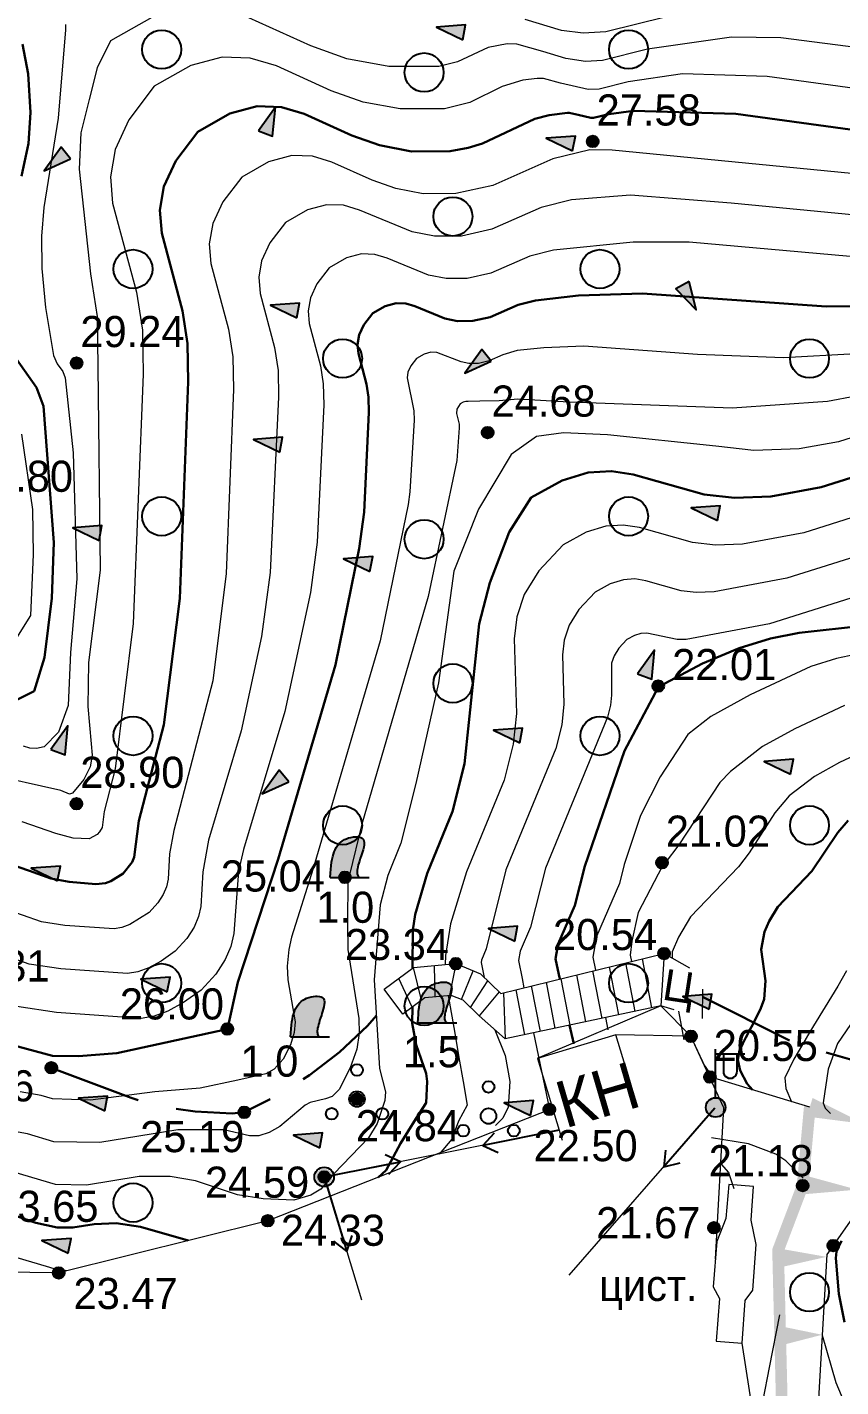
# Model space of a CAD drawing. Header units: feet. Extents: x 4395049 to 4395355, y 4911947 to 4912105.
# Drawn here: x 4395260.54 to 4395281.45, y 4912033.62 to 4912068.57 of the extents above; entities that cross this region are included whole.
import ezdxf
from ezdxf.enums import TextEntityAlignment as Align

# ---------------------------------------------------------------- set-up
doc = ezdxf.new("R2010")
doc.units = ezdxf.units.FT
doc.header["$MEASUREMENT"] = 0
for name, pattern in [('500_280_2_2_1', [1, 1, 0]), ('g5_01_5x1_5', [1.5, 0.75, -0.75]), ('g5_05x2', [3.5, 2.5, -1])]:
    doc.linetypes.add(name, pattern=pattern)
doc.layers.get('0').update_dxf_attribs({"color": 10, "linetype": 'CONTINUOUS', "lineweight": 0})
for name, color, linetype in [('03_Здания и строения', 7, 'CONTINUOUS'), ('06_Инженерно-технические сооружения', 7, 'CONTINUOUS'), ('07_Объекты электропередачи', 7, 'CONTINUOUS'), ('10_Границы покрытий и угодий', 7, 'CONTINUOUS'), ('12_Рельеф', 7, 'CONTINUOUS'), ('13_Растительность', 7, 'CONTINUOUS'), ('14_Ограждения', 7, 'CONTINUOUS'), ('19_Горизонтали', 7, 'CONTINUOUS'), ('61_Отметки высоты поверхности', 7, 'CONTINUOUS')]:
    doc.layers.add(name, color=color, linetype=linetype)
doc.styles.add('LIKE11', font='bm431.shx')
doc.styles.add('LIKE14', font='p131.shx')
doc.styles.add('LIKE17', font='d431.shx')
doc.linetypes.add('g5_280_1', pattern='A,0.001,[21,GUGK_2005.shx,S=1,R=180,X=0,Y=0],2', length=2.001)
doc.linetypes.add('g5_474_1a', pattern='A,1,-0.25,[28,GUGK_2005.shx,S=1,R=0,X=0,Y=0],-0.25,1', length=2.5)

# ---------------------------------------------------------------- blocks, each defined once
blk = doc.blocks.new('g5_346')
blk.add_hatch(color=0).paths.add_polyline_path([(-0.375, 0), (-0.369, 0.104), (-0.361, 0.21), (-0.353, 0.299), (-0.341, 0.389), (-0.328, 0.465), (-0.313, 0.536), (-0.295, 0.599), (-0.276, 0.655), (-0.253, 0.71), (-0.224, 0.764), (-0.188, 0.818), (-0.144, 0.87), (-0.104, 0.907), (-0.06, 0.94), (-0.01, 0.971), (0.039, 0.993), (0.092, 1.013), (0.153, 1.029), (0.218, 1.041), (0.265, 1.046), (0.312, 1.046), (0.366, 1.041), (0.408, 1.029), (0.443, 1.011), (0.469, 0.986), (0.478, 0.971), (0.49, 0.941), (0.495, 0.904), (0.496, 0.872), (0.492, 0.833), (0.482, 0.774), (0.466, 0.712), (0.449, 0.654), (0.432, 0.601), (0.417, 0.553), (0.396, 0.489), (0.372, 0.417), (0.356, 0.362), (0.343, 0.318), (0.331, 0.269), (0.321, 0.221), (0.316, 0.188), (0.313, 0.153), (0.312, 0.121), (0.314, 0.093), (0.32, 0.067), (0.328, 0.047), (0.338, 0.029), (0.352, 0.015), (0.368, 0.004), (0.375, 0)])
at = {"color": 0}
for points in [[(-0.375, 0), (-0.369, 0.104), (-0.361, 0.21), (-0.353, 0.299), (-0.341, 0.389), (-0.328, 0.465), (-0.313, 0.536), (-0.295, 0.599), (-0.276, 0.655), (-0.253, 0.71), (-0.224, 0.764), (-0.188, 0.818), (-0.144, 0.87), (-0.104, 0.907), (-0.06, 0.94), (-0.01, 0.971), (0.039, 0.993), (0.092, 1.013), (0.153, 1.029), (0.218, 1.041), (0.265, 1.046), (0.312, 1.046), (0.366, 1.041), (0.408, 1.029), (0.443, 1.011), (0.469, 0.986), (0.478, 0.971), (0.49, 0.941), (0.495, 0.904), (0.496, 0.872), (0.492, 0.833), (0.482, 0.774), (0.466, 0.712), (0.449, 0.654), (0.432, 0.601), (0.417, 0.553), (0.396, 0.489), (0.372, 0.417), (0.356, 0.362), (0.343, 0.318), (0.331, 0.269), (0.321, 0.221), (0.316, 0.188), (0.313, 0.153), (0.312, 0.121), (0.314, 0.093), (0.32, 0.067), (0.328, 0.047), (0.338, 0.029), (0.352, 0.015), (0.368, 0.004), (0.375, 0)], [(-0.375, 0), (0.375, 0)], [(0.375, 0), (0.625, 0)]]:
    blk.add_lwpolyline(points, dxfattribs=at)
blk = doc.blocks.new('g5_394')
at = {"color": 92}
for centre, radius in [((0, 0.75), 0.15), ((0, 0), 0.2), ((-0.65, -0.375), 0.15), ((0.65, -0.375), 0.15)]:
    blk.add_circle(centre, radius, dxfattribs=at)
blk = doc.blocks.new('g5_110_1b')
h = blk.add_hatch(color=0)
edge = h.paths.add_edge_path()
edge.add_arc((0, 0), 0.25, 0, 360)
at = {"color": 0}
for p, q in [((0, 0.25), (0, 1.5)), ((0, 1.375), (0.75, 1.375))]:
    blk.add_line(p, q, dxfattribs=at)
blk.add_lwpolyline([(0.2, 1.375), (0.2, 0.932, 1.040016), (0.55, 0.932), (0.55, 1.375)], format="xyb", dxfattribs=at)
blk.add_circle((0, 0), 0.25, dxfattribs=at)
blk = doc.blocks.new('g5_115_1')
at = {"color": 0}
for points in [[(0, 0), (2, 0)], [(1.647, -0.252), (2, 0), (1.647, 0.252)]]:
    blk.add_lwpolyline(points, dxfattribs=at)
blk = doc.blocks.new('g5_106_1a')
h = blk.add_hatch(color=255)
edge = h.paths.add_edge_path()
edge.add_arc((0, 0), 0.212, 0, 360)
at = {"color": 0}
blk.add_circle((0, 0), 0.25, dxfattribs=at)
blk = doc.blocks.new('g5_368')
at = {"color": 92}
blk.add_circle((0, 0), 0.5, dxfattribs=at)
blk = doc.blocks.new('g5_348a')
blk.add_hatch(color=0).paths.add_polyline_path([(0.75, 0), (0.649, 0.375), (0, 0)])
at = {"color": 0}
blk.add_lwpolyline([(0.75, 0), (0.649, 0.375), (0, 0)], close=True, dxfattribs=at)
blk = doc.blocks.new('g5_330')
blk.add_hatch(color=0).paths.add_polyline_path([(-0.15, 0, 1), (0.15, 0, 1)])
at = {"color": 0}
blk.add_circle((0, 0), 0.15, dxfattribs=at)

msp = doc.modelspace()

# ---------------------------------------------------------------- linework, layer by layer
at = {"layer": '03_Здания и строения', "color": 7, "linetype": 'Continuous', "lineweight": 20, "elevation": 22.365, "flags": 128}
msp.add_lwpolyline([(4395276.237, 4912040.807), (4395275.675, 4912042.67), (4395273.657, 4912042.061), (4395274.29, 4912039.959)], dxfattribs=at)
at = {"layer": '06_Инженерно-технические сооружения', "color": 7, "linetype": 'Continuous', "lineweight": 20, "flags": 128}
for points in [[(4395272.825, 4912042.565), (4395272.161, 4912043.16), (4395271.748, 4912043.558), (4395271.438, 4912043.685), (4395270.766, 4912043.624), (4395270.195, 4912043.201), (4395269.719, 4912043.844), (4395270.47, 4912044.401), (4395271.56, 4912044.5), (4395272.192, 4912044.24), (4395272.716, 4912043.736), (4395276.912, 4912044.76), (4395276.831, 4912043.415), (4395272.825, 4912042.565)], [(4395270.681, 4912043.561), (4395270.47, 4912044.401)], [(4395271.032, 4912043.648), (4395271.015, 4912044.45)], [(4395271.407, 4912043.682), (4395271.573, 4912044.494)], [(4395270.438, 4912043.381), (4395270.094, 4912044.122)], [(4395271.703, 4912043.576), (4395272.006, 4912044.317)], [(4395271.939, 4912043.374), (4395272.382, 4912044.058)], [(4395272.675, 4912043.776), (4395272.161, 4912043.16)], [(4395272.784, 4912043.753), (4395272.825, 4912042.565)], [(4395282.072, 4912040.378), (4395281.799, 4912038.028), (4395281.093, 4912037.022), (4395280.65, 4912029.3), (4395281.6, 4912025.173)], [(4395278.574, 4912038.824), (4395278.499, 4912037.953), (4395278.272, 4912037.359), (4395278.178, 4912036.188), (4395278.336, 4912035.89), (4395278.248, 4912034.796), (4395278.915, 4912034.747), (4395278.994, 4912035.839), (4395279.195, 4912036.108), (4395279.281, 4912037.28), (4395279.148, 4912037.902), (4395279.207, 4912038.774), (4395278.573, 4912038.819)]]:
    msp.add_lwpolyline(points, dxfattribs=at)
at = {"layer": '06_Инженерно-технические сооружения', "color": 7, "linetype": 'Continuous', "lineweight": 20, "elevation": 22.681, "flags": 128}
for points in [[(4395275.502, 4912044.416), (4395275.739, 4912043.183)], [(4395275.917, 4912044.517), (4395276.157, 4912043.272)], [(4395276.347, 4912044.622), (4395276.589, 4912043.364)], [(4395273.878, 4912044.02), (4395274.106, 4912042.837)], [(4395274.261, 4912044.113), (4395274.491, 4912042.919)], [(4395274.664, 4912044.211), (4395274.897, 4912043.005)], [(4395275.075, 4912044.312), (4395275.31, 4912043.092)], [(4395273.102, 4912043.831), (4395273.325, 4912042.671)], [(4395273.498, 4912043.927), (4395273.724, 4912042.756)]]:
    msp.add_lwpolyline(points, dxfattribs=at)
at = {"layer": '06_Инженерно-технические сооружения', "color": 7, "linetype": 'g5_280_1', "lineweight": 20, "elevation": 21.599, "flags": 128}
msp.add_lwpolyline([(4395280.656, 4912040.808), (4395278.089, 4912041.587), (4395277.603, 4912042.632), (4395276.831, 4912043.415), (4395273.649, 4912042.059)], dxfattribs=at)
at = {"layer": '06_Инженерно-технические сооружения', "color": 7, "linetype": '500_280_2_2_1', "lineweight": 20, "ltscale": 0.5, "flags": 128}
msp.add_lwpolyline([(4395280.656, 4912040.808, 0.5, 0, 0), (4395282.072, 4912040.378, 0, 0, 0), (4395280.656, 4912040.808, 0.3, 0.3, 0), (4395280.476, 4912038.816, 0.5, 0, 0), (4395281.876, 4912038.69, 0, 0, 0), (4395280.476, 4912038.816, 0.3, 0.3, 0), (4395280.474, 4912038.794, 0.3, 0.3, 0), (4395279.842, 4912037.131, 0.3, 0.3, 0), (4395279.847, 4912036.933, 0.5, 0, 0), (4395281.089, 4912036.963, 0, 0, 0), (4395279.847, 4912036.933, 0.3, 0.3, 0), (4395279.896, 4912034.933, 0.5, 0, 0), (4395280.974, 4912034.96, 0, 0, 0), (4395279.896, 4912034.933, 0.3, 0.3, 0), (4395279.945, 4912032.934, 0.5, 0, 0), (4395280.86, 4912032.956, 0, 0, 0), (4395279.945, 4912032.934, 0.3, 0.3, 0), (4395279.995, 4912030.934, 0.5, 0, 0), (4395280.745, 4912030.953, 0, 0, 0), (4395279.995, 4912030.934, 0.3, 0.3, 0), (4395280.044, 4912028.935, 0.5, 0, 0), (4395280.73, 4912028.952, 0, 0, 0), (4395280.044, 4912028.935, 0.3, 0.3, 0), (4395280.045, 4912028.935, 0.3, 0.3, 0), (4395280.441, 4912026.993, 0.5, 0, 0), (4395281.131, 4912027.207, 0, 0, 0), (4395280.441, 4912026.993, 0.3, 0.3, 0), (4395281.035, 4912025.083, 0.5, 0, 0), (4395281.581, 4912025.253, 0, 0, 0), (4395281.035, 4912025.083, 0.3, 0.3, 0), (4395281.069, 4912024.973, 0.3, 0.3, 0)], format="xyseb", dxfattribs=at)
at = {"layer": '07_Объекты электропередачи', "color": 9, "linetype": 'Continuous', "lineweight": 20, "flags": 128}
for points in [[(4395274.477, 4912036.494), (4395278.219, 4912040.783)], [(4395274.213, 4912040.216), (4395268.177, 4912039.018), (4395269.134, 4912035.861)]]:
    msp.add_lwpolyline(points, dxfattribs=at)
at = {"layer": '10_Границы покрытий и угодий', "color": 7, "linetype": 'g5_05x2', "lineweight": 30, "elevation": 20.119, "flags": 128}
msp.add_lwpolyline([(4395277.897, 4912043.649), (4395280.299, 4912042.445), (4395282.729, 4912041.739), (4395285.181, 4912041.224), (4395287.654, 4912040.9), (4395290.148, 4912040.766), (4395290.802, 4912041.021), (4395291.23, 4912041.293), (4395291.582, 4912041.568), (4395292.012, 4912041.834), (4395292.669, 4912042.078), (4395293.868, 4912041.938), (4395294.698, 4912041.719), (4395296.211, 4912041.111), (4395297.374, 4912040.75), (4395300.926, 4912039.956), (4395302.109, 4912039.752), (4395304.995, 4912039.377), (4395305.878, 4912039.366), (4395307.118, 4912039.458), (4395308.818, 4912040.148), (4395309.976, 4912040.745), (4395313.559, 4912043.116), (4395318.767, 4912046.621), (4395322.347, 4912049.528), (4395323.648, 4912051.206), (4395324.934, 4912053.423), (4395326.303, 4912056.64), (4395327.313, 4912058.112), (4395329.156, 4912059.809), (4395330.308, 4912059.7), (4395331.087, 4912059.382), (4395331.741, 4912058.973), (4395332.518, 4912058.589), (4395333.666, 4912058.348), (4395334.04, 4912058.471), (4395334.291, 4912058.595), (4395335.074, 4912059.098), (4395337.177, 4912060.219)], dxfattribs=at)
at = {"layer": '10_Границы покрытий и угодий', "color": 7, "linetype": 'g5_05x2', "lineweight": 30, "flags": 128}
msp.add_lwpolyline([(4395227.581, 4912036.366), (4395227.732, 4912037.837), (4395228.002, 4912039.259), (4395228.39, 4912040.633), (4395228.896, 4912041.959), (4395229.335, 4912042.937), (4395229.52, 4912043.237), (4395230.458, 4912044.126), (4395231.875, 4912045.178), (4395233.667, 4912046.427), (4395235.365, 4912047.274), (4395238.208, 4912048.351), (4395240.368, 4912048.909), (4395241.476, 4912048.95), (4395242.984, 4912048.848), (4395244.826, 4912048.6), (4395248.223, 4912047.71), (4395250.797, 4912047.152), (4395253.151, 4912046.732), (4395254.425, 4912046.391), (4395254.834, 4912046.243), (4395256.468, 4912045.251), (4395257.551, 4912044.422), (4395258.449, 4912043.647), (4395259.53, 4912042.817), (4395261.164, 4912041.823), (4395263.214, 4912041.047), (4395263.969, 4912040.823), (4395264.86, 4912040.701), (4395265.81, 4912040.649), (4395266.122, 4912040.678), (4395266.987, 4912041.114), (4395267.804, 4912041.63), (4395268.572, 4912042.227), (4395269.293, 4912042.905), (4395269.964, 4912043.663)], dxfattribs=at)
at = {"layer": '10_Границы покрытий и угодий', "color": 7, "linetype": 'g5_01_5x1_5', "lineweight": 20, "elevation": 17.237, "flags": 128}
msp.add_lwpolyline([(4395276.912, 4912044.76), (4395277.904, 4912044.207), (4395277.889, 4912043.09), (4395276.831, 4912043.415)], dxfattribs=at)
at = {"layer": '14_Ограждения', "color": 7, "linetype": 'g5_474_1a', "lineweight": 20, "flags": 128}
for points in [[(4395278.236, 4912036.901), (4395278.45, 4912040.796), (4395277.603, 4912042.632), (4395275.675, 4912042.67)], [(4395274.044, 4912040.777), (4395266.727, 4912037.891), (4395261.355, 4912036.552), (4395254.631, 4912036.625), (4395250.772, 4912038.424), (4395247.244, 4912039.328), (4395244.184, 4912039.24), (4395242.393, 4912035.498)], [(4395279.277, 4912032.425), (4395278.915, 4912034.747)]]:
    msp.add_lwpolyline(points, dxfattribs=at)
at = {"layer": '19_Горизонтали', "color": 32, "linetype": 'Continuous', "lineweight": 20, "flags": 128}
for points, elevation in [([(4395263.751, 4912068.824), (4395262.689, 4912068.22), (4395262.34, 4912067.528), (4395262.136, 4912066.712), (4395261.919, 4912065.857), (4395261.881, 4912064.927), (4395262.172, 4912062.23), (4395262.341, 4912061.133), (4395262.363, 4912059.846), (4395262.417, 4912054.614), (4395262.119, 4912052.24), (4395262.107, 4912051.11), (4395262.185, 4912050.15), (4395262.213, 4912049.856), (4395262.162, 4912049.556), (4395262.003, 4912049.236), (4395261.709, 4912048.881), (4395261.635, 4912048.854), (4395261.408, 4912048.947), (4395257.581, 4912049.809)], 29), ([(4395276.978, 4912068.843), (4395275.418, 4912068.454), (4395274.83, 4912068.42), (4395274.272, 4912068.488), (4395273.346, 4912068.768)], 29.5), ([(4395261.528, 4912068.642), (4395261.532, 4912068.507), (4395261.338, 4912066.236), (4395260.973, 4912063.942), (4395260.915, 4912063.204), (4395260.923, 4912062.369), (4395261.019, 4912061.369), (4395261.222, 4912060.136), (4395261.316, 4912059.916), (4395261.459, 4912059.721), (4395261.52, 4912059.557), (4395261.722, 4912057.631), (4395261.821, 4912054.39), (4395261.659, 4912052.5), (4395261.597, 4912051.134), (4395261.349, 4912050.451), (4395260.98, 4912050.077), (4395260.782, 4912050.031), (4395260.61, 4912050.041), (4395260.451, 4912050.093)], 29.5), ([(4395283.309, 4912067.866), (4395279.909, 4912068.3), (4395278.644, 4912068.319), (4395276.483, 4912068.007), (4395275.33, 4912067.719), (4395274.895, 4912067.694), (4395274.387, 4912067.771), (4395273.798, 4912067.952), (4395273.129, 4912068.134), (4395272.876, 4912068.142), (4395272.389, 4912068.052), (4395271.604, 4912067.682), (4395271.12, 4912067.566), (4395269.836, 4912067.56), (4395268.757, 4912067.763), (4395267.832, 4912068.093), (4395266.243, 4912068.812)], 29), ([(4395283.25, 4912066.804), (4395279.565, 4912067.309), (4395277.387, 4912067.372), (4395275.988, 4912067.17), (4395275.242, 4912066.984), (4395274.96, 4912066.968), (4395274.25, 4912067.135), (4395273.817, 4912067.253), (4395273.653, 4912067.258), (4395273.283, 4912067.208), (4395272.754, 4912067.046), (4395271.924, 4912066.633), (4395271.265, 4912066.475), (4395270.131, 4912066.47), (4395269.177, 4912066.649), (4395268.359, 4912066.941), (4395266.954, 4912067.577), (4395266.277, 4912067.778), (4395265.557, 4912067.805), (4395264.75, 4912067.588), (4395263.811, 4912067.054), (4395263.158, 4912066.194), (4395262.803, 4912065.431), (4395262.684, 4912064.728), (4395262.741, 4912064.047), (4395263.355, 4912061.758), (4395263.504, 4912060.787), (4395263.524, 4912059.65), (4395263.271, 4912053.243), (4395262.806, 4912049.508), (4395262.521, 4912048.415), (4395262.468, 4912048.003), (4395262.404, 4912047.886), (4395262.342, 4912047.817), (4395262.141, 4912047.707), (4395261.727, 4912047.723), (4395261.279, 4912047.846), (4395260.412, 4912048.144)], 28.5), ([(4395283.131, 4912064.679), (4395275.582, 4912065.411), (4395275.004, 4912065.423), (4395274.054, 4912065.189), (4395272.51, 4912064.505), (4395271.557, 4912064.294), (4395270.72, 4912064.29), (4395270.016, 4912064.422), (4395269.412, 4912064.638), (4395268.375, 4912065.107), (4395267.876, 4912065.255), (4395267.345, 4912065.275), (4395266.749, 4912065.115), (4395266.057, 4912064.721), (4395265.575, 4912064.086), (4395265.312, 4912063.523), (4395265.225, 4912063.004), (4395265.267, 4912062.502), (4395265.72, 4912060.813), (4395265.83, 4912060.097), (4395265.844, 4912059.258), (4395265.658, 4912054.529), (4395265.315, 4912051.774), (4395264.311, 4912047.924), (4395264.201, 4912047.321), (4395264.165, 4912046.668), (4395264.124, 4912046.474), (4395264.04, 4912046.275), (4395263.898, 4912046.06), (4395263.681, 4912045.817), (4395263.181, 4912045.505), (4395262.973, 4912045.43), (4395262.778, 4912045.395), (4395261.513, 4912045.485), (4395260.916, 4912045.574), (4395259.937, 4912045.919)], 27.5), ([(4395283.072, 4912063.617), (4395278.639, 4912064.047), (4395276.05, 4912064.252), (4395274.537, 4912064.132), (4395273.757, 4912063.939), (4395272.487, 4912063.377), (4395271.703, 4912063.203), (4395271.014, 4912063.2), (4395270.435, 4912063.309), (4395269.086, 4912063.872), (4395268.675, 4912063.994), (4395268.239, 4912064.01), (4395267.749, 4912063.878), (4395267.179, 4912063.554), (4395266.783, 4912063.032), (4395266.567, 4912062.569), (4395266.495, 4912062.143), (4395266.53, 4912061.729), (4395266.902, 4912060.34), (4395266.993, 4912059.751), (4395267.005, 4912059.061), (4395266.793, 4912054.558), (4395266.569, 4912052.906), (4395266.047, 4912050.488), (4395265.207, 4912047.678), (4395265.057, 4912046.86), (4395265.008, 4912045.972), (4395264.951, 4912045.71), (4395264.838, 4912045.439), (4395264.645, 4912045.147), (4395264.351, 4912044.818), (4395263.986, 4912044.564), (4395263.671, 4912044.393), (4395263.39, 4912044.291), (4395263.124, 4912044.244), (4395261.406, 4912044.367), (4395260.596, 4912044.488), (4395259.266, 4912044.955)], 27), ([(4395281.696, 4912062.682), (4395277.553, 4912063.045), (4395276.12, 4912063.043), (4395274.071, 4912062.841), (4395273.459, 4912062.69), (4395272.463, 4912062.249), (4395271.849, 4912062.113), (4395271.309, 4912062.11), (4395270.855, 4912062.195), (4395269.797, 4912062.637), (4395269.475, 4912062.732), (4395269.132, 4912062.745), (4395268.748, 4912062.642), (4395268.302, 4912062.388), (4395267.991, 4912061.979), (4395267.822, 4912061.616), (4395267.765, 4912061.281), (4395267.792, 4912060.957), (4395268.085, 4912059.868), (4395268.155, 4912059.406), (4395268.165, 4912058.865), (4395267.999, 4912055.334), (4395267.823, 4912054.039), (4395267.164, 4912050.983), (4395266.102, 4912047.433), (4395265.974, 4912046.875), (4395265.851, 4912045.277), (4395265.779, 4912044.945), (4395265.635, 4912044.603), (4395265.392, 4912044.234), (4395265.02, 4912043.818), (4395264.559, 4912043.498), (4395264.161, 4912043.282), (4395263.806, 4912043.152), (4395263.47, 4912043.093), (4395261.3, 4912043.248), (4395260.275, 4912043.401)], 26.5), ([(4395281.84, 4912060.176), (4395279.98, 4912060.075), (4395277.771, 4912060.162), (4395274.846, 4912060.371), (4395273.826, 4912060.334), (4395273.139, 4912060.258), (4395272.765, 4912060.151), (4395272.416, 4912059.992), (4395272.14, 4912059.931), (4395271.898, 4912059.93), (4395271.694, 4912059.968), (4395271.074, 4912060.21), (4395270.92, 4912060.216), (4395270.748, 4912060.169), (4395270.547, 4912060.055), (4395270.407, 4912059.871), (4395270.331, 4912059.708), (4395270.306, 4912059.558), (4395270.481, 4912058.715), (4395270.486, 4912058.472), (4395270.379, 4912056.626), (4395270.332, 4912056.305), (4395269.617, 4912052.795), (4395267.892, 4912046.942), (4395267.333, 4912045.178), (4395267.269, 4912044.86), (4395267.23, 4912044.437), (4395267.244, 4912044.083), (4395267.43, 4912043.005), (4395267.406, 4912042.729), (4395267.311, 4912042.414), (4395267.127, 4912042.042), (4395266.89, 4912041.791), (4395266.678, 4912041.67), (4395265.955, 4912041.501), (4395264.993, 4912041.299), (4395263.828, 4912041.208), (4395262.168, 4912040.991), (4395261.192, 4912041.024), (4395260.908, 4912041.107), (4395260.365, 4912041.206)], 25.5), ([(4395281.841, 4912059.088), (4395281.112, 4912058.953), (4395278.659, 4912058.781), (4395274.465, 4912058.93), (4395273.154, 4912059.01), (4395272.672, 4912058.967), (4395272.175, 4912058.961), (4395271.874, 4912058.948), (4395271.814, 4912058.951), (4395271.747, 4912058.933), (4395271.67, 4912058.888), (4395271.586, 4912058.754), (4395271.581, 4912058.64), (4395271.644, 4912058.37), (4395271.646, 4912058.276), (4395271.586, 4912057.437), (4395270.851, 4912053.938), (4395269.149, 4912048.087), (4395268.824, 4912046.787), (4395268.797, 4912046.722), (4395268.782, 4912046.662), (4395268.776, 4912045.513), (4395268.787, 4912044.868), (4395269.07, 4912043.093), (4395269.078, 4912042.711), (4395269.012, 4912042.298), (4395268.848, 4912041.826), (4395268.561, 4912041.266), (4395268.379, 4912041.089), (4395268.211, 4912041.021), (4395267.815, 4912040.927), (4395267.685, 4912040.861), (4395267.037, 4912040.31), (4395266.767, 4912040.157), (4395266.495, 4912040.074), (4395266.254, 4912040.071), (4395265.601, 4912040.228), (4395264.42, 4912040.226), (4395262.412, 4912039.9), (4395261.232, 4912039.923), (4395260.556, 4912040.122), (4395259.265, 4912040.357)], 25), ([(4395283.077, 4912058.447), (4395281.397, 4912057.918), (4395280.385, 4912057.73), (4395279.218, 4912057.688), (4395278.24, 4912057.8), (4395275.462, 4912058.098), (4395274.326, 4912058.145), (4395273.632, 4912058.05), (4395272.986, 4912057.592), (4395272.145, 4912056.179), (4395271.509, 4912054.591), (4395271.116, 4912051.723), (4395270.53, 4912049.134), (4395270.151, 4912047.598), (4395269.81, 4912046.769), (4395269.619, 4912046.011), (4395269.461, 4912044.088), (4395269.596, 4912041.806), (4395269.754, 4912041.202), (4395269.739, 4912040.979), (4395269.538, 4912040.394), (4395269.314, 4912040.023), (4395268.426, 4912039.093), (4395268.087, 4912038.703), (4395267.832, 4912038.552), (4395267.396, 4912038.419), (4395266.605, 4912038.453), (4395265.951, 4912038.558), (4395264.869, 4912038.919), (4395264.215, 4912039.028), (4395263.419, 4912039.026), (4395262.067, 4912038.807), (4395261.272, 4912038.822), (4395260.204, 4912039.136)], 24.5), ([(4395260.402, 4912058.107), (4395260.678, 4912056.178), (4395260.699, 4912055.015), (4395260.629, 4912053.446), (4395260.23, 4912052.811)], 30.5), ([(4395283.128, 4912056.402), (4395280.508, 4912055.576), (4395278.93, 4912055.283), (4395278.232, 4912055.258), (4395277.646, 4912055.326), (4395276.282, 4912055.71), (4395275.863, 4912055.776), (4395275.415, 4912055.749), (4395274.91, 4912055.592), (4395274.318, 4912055.267), (4395273.697, 4912054.597), (4395273.317, 4912053.988), (4395273.124, 4912053.414), (4395273.062, 4912052.847), (4395273.116, 4912050.934), (4395273.031, 4912050.138), (4395272.804, 4912049.218), (4395271.836, 4912046.863), (4395271.426, 4912045.521), (4395271.291, 4912044.709), (4395271.29, 4912044.475)], 23.5), ([(4395283.153, 4912055.379), (4395280.063, 4912054.406), (4395278.203, 4912054.06), (4395277.739, 4912054.043), (4395277.349, 4912054.088), (4395276.442, 4912054.344), (4395276.164, 4912054.388), (4395275.866, 4912054.369), (4395275.53, 4912054.265), (4395275.137, 4912054.049), (4395274.725, 4912053.604), (4395274.472, 4912053.199), (4395274.343, 4912052.817), (4395274.302, 4912052.441), (4395274.338, 4912051.169), (4395274.282, 4912050.64), (4395274.131, 4912050.029), (4395272.849, 4912046.91), (4395272.336, 4912044.88), (4395272.218, 4912044.586), (4395272.21, 4912044.531), (4395272.281, 4912044.19), (4395272.29, 4912044.146)], 23), ([(4395283.178, 4912054.356), (4395279.618, 4912053.235), (4395277.476, 4912052.837), (4395277.246, 4912052.829), (4395276.465, 4912052.999), (4395276.318, 4912052.99), (4395276.151, 4912052.938), (4395275.957, 4912052.831), (4395275.752, 4912052.611), (4395275.627, 4912052.41), (4395275.563, 4912052.221), (4395275.56, 4912051.404), (4395275.533, 4912051.142), (4395275.458, 4912050.839), (4395273.862, 4912046.957), (4395273.478, 4912045.44), (4395273.21, 4912044.82), (4395273.168, 4912044.578), (4395273.263, 4912044.118), (4395273.312, 4912043.882)], 22.5), ([(4395281.995, 4912052.479), (4395281.345, 4912052.347), (4395280.686, 4912052.139), (4395279.125, 4912051.412), (4395278.115, 4912050.851), (4395277.523, 4912050.388), (4395276.812, 4912049.299), (4395276.303, 4912048.308), (4395275.887, 4912047.051), (4395275.763, 4912046.559), (4395275.175, 4912045.201), (4395275.082, 4912044.671), (4395275.153, 4912044.331)], 21.5), ([(4395281.549, 4912051.134), (4395280.272, 4912050.54), (4395279.445, 4912050.081), (4395278.617, 4912049.439), (4395278.348, 4912049.158), (4395277.292, 4912047.558), (4395276.936, 4912047.092), (4395276.861, 4912046.997), (4395276.247, 4912045.811), (4395276.082, 4912045.078), (4395276.04, 4912044.717), (4395276.074, 4912044.555)], 21), ([(4395282.411, 4912050.13), (4395281.418, 4912049.668), (4395280.775, 4912049.31), (4395280.131, 4912048.811), (4395279.758, 4912048.38), (4395279.101, 4912047.348), (4395278.823, 4912046.986), (4395277.594, 4912045.704), (4395277.285, 4912045.184), (4395277.123, 4912044.805), (4395277.123, 4912044.642)], 20.5), ([(4395281.597, 4912044.319), (4395281.378, 4912043.924), (4395280.657, 4912042.744), (4395280.468, 4912042.422), (4395280.247, 4912042.045), (4395280.018, 4912041.568), (4395280.04, 4912041.288), (4395280.19, 4912040.95)], 19.5), ([(4395271.366, 4912043.679), (4395271.533, 4912042.712), (4395271.641, 4912042.084), (4395271.747, 4912041.468), (4395271.851, 4912040.866), (4395271.626, 4912040.453), (4395271.461, 4912039.989), (4395271.128, 4912039.604)], 23.5), ([(4395275.407, 4912043.113), (4395275.471, 4912042.802)], 21.5), ([(4395277.282, 4912043.277), (4395277.424, 4912042.539)], 20.5), ([(4395272.564, 4912042.799), (4395272.832, 4912042.135), (4395272.947, 4912041.472), (4395272.907, 4912040.809), (4395272.769, 4912040.527), (4395272.579, 4912040.338)], 23), ([(4395273.554, 4912042.72), (4395273.964, 4912040.754), (4395273.964, 4912040.753)], 22.5), ([(4395281.704, 4912042.938), (4395281.367, 4912042.444), (4395281.125, 4912041.791), (4395281.003, 4912040.918), (4395281.048, 4912040.782), (4395281.192, 4912040.646)], 19), ([(4395278.186, 4912041.558), (4395278.186, 4912041.558), (4395277.935, 4912041.918)], 20.5), ([(4395280.491, 4912038.986), (4395280.045, 4912039.431), (4395279.786, 4912039.6), (4395279.08, 4912039.868), (4395278.132, 4912040.019)], 21), ([(4395278.383, 4912039.349), (4395278.572, 4912039.131), (4395278.708, 4912038.724)], 21.5), ([(4395261.551, 4912036.601), (4395261.441, 4912036.627), (4395261.352, 4912036.621), (4395261.045, 4912036.711), (4395258.92, 4912037.339)], 23.5), ([(4395279.309, 4912032.317), (4395279.309, 4912032.317), (4395279.296, 4912032.423), (4395279.294, 4912032.443), (4395279.62, 4912034.122), (4395279.883, 4912035.476)], 21), ([(4395280.973, 4912034.96), (4395280.974, 4912034.953), (4395281.322, 4912033.736), (4395282.168, 4912031.74)], 18.5)]:
    msp.add_lwpolyline(points, dxfattribs=dict(at, elevation=elevation))
at = {"layer": '19_Горизонтали', "color": 32, "linetype": 'Continuous', "lineweight": 30, "flags": 128}
for points, elevation in [([(4395260.42, 4912068.137), (4395260.571, 4912067.372), (4395260.63, 4912066.383), (4395260.575, 4912065.58), (4395260.398, 4912064.747)], 30), ([(4395283.19, 4912065.741), (4395278.753, 4912066.349), (4395276.13, 4912066.426), (4395275.494, 4912066.334), (4395275.097, 4912066.244), (4395275.026, 4912066.242), (4395274.702, 4912066.318), (4395274.472, 4912066.374), (4395274.431, 4912066.374), (4395273.962, 4912066.311), (4395273.592, 4912066.22), (4395272.244, 4912065.584), (4395271.877, 4912065.473), (4395271.411, 4912065.385), (4395270.425, 4912065.38), (4395269.596, 4912065.536), (4395268.886, 4912065.789), (4395267.665, 4912066.342), (4395267.076, 4912066.516), (4395266.451, 4912066.54), (4395265.75, 4912066.351), (4395264.934, 4912065.887), (4395264.366, 4912065.14), (4395264.058, 4912064.477), (4395263.954, 4912063.866), (4395264.004, 4912063.274), (4395264.537, 4912061.285), (4395264.667, 4912060.442), (4395264.684, 4912059.454), (4395264.465, 4912053.886), (4395264.06, 4912050.641), (4395263.416, 4912048.169), (4395263.296, 4912047.239), (4395263.242, 4912047.111), (4395263.012, 4912046.817), (4395262.69, 4912046.617), (4395262.557, 4912046.568), (4395262.305, 4912046.543), (4395261.62, 4912046.604), (4395261.148, 4912046.687), (4395260.608, 4912046.882), (4395258.647, 4912047.557)], 28), ([(4395282.567, 4912061.399), (4395281.077, 4912061.394), (4395276.359, 4912061.731), (4395274.714, 4912061.672), (4395273.605, 4912061.55), (4395273.161, 4912061.44), (4395272.44, 4912061.121), (4395271.995, 4912061.022), (4395271.603, 4912061.02), (4395271.274, 4912061.082), (4395270.508, 4912061.402), (4395270.274, 4912061.471), (4395270.026, 4912061.48), (4395269.748, 4912061.405), (4395269.424, 4912061.221), (4395269.199, 4912060.925), (4395269.077, 4912060.662), (4395269.036, 4912060.419), (4395269.055, 4912060.185), (4395269.267, 4912059.395), (4395269.318, 4912059.061), (4395269.325, 4912058.669), (4395269.205, 4912056.11), (4395269.078, 4912055.172), (4395268.468, 4912052.179), (4395266.997, 4912047.187), (4395265.954, 4912044.028), (4395265.693, 4912042.828), (4395265.692, 4912042.819), (4395265.689, 4912042.817), (4395265.637, 4912042.81), (4395262.849, 4912042.199), (4395261.864, 4912042.122), (4395261.193, 4912042.13), (4395260.304, 4912042.374)], 26), ([(4395260.272, 4912060.035), (4395260.784, 4912059.307), (4395260.961, 4912058.832), (4395261.231, 4912055.327), (4395261.175, 4912053.893), (4395260.989, 4912052.366), (4395260.723, 4912051.501), (4395260.292, 4912051.293)], 30), ([(4395283.103, 4912057.424), (4395280.952, 4912056.747), (4395279.658, 4912056.506), (4395278.725, 4912056.473), (4395277.943, 4912056.563), (4395276.121, 4912057.077), (4395275.562, 4912057.164), (4395274.964, 4912057.128), (4395274.289, 4912056.918), (4395273.499, 4912056.485), (4395272.927, 4912055.589), (4395272.434, 4912054.287), (4395272.156, 4912053.238), (4395271.894, 4912050.699), (4395271.781, 4912049.636), (4395271.478, 4912048.408), (4395270.823, 4912046.816), (4395270.517, 4912045.761), (4395270.455, 4912045.36), (4395270.45, 4912044.386)], 24), ([(4395283.791, 4912053.378), (4395280.386, 4912053.001), (4395279.647, 4912052.86), (4395278.838, 4912052.612), (4395277.903, 4912052.214), (4395276.785, 4912051.622), (4395276.762, 4912051.595), (4395275.895, 4912049.973), (4395274.874, 4912047.004), (4395274.621, 4912045.999), (4395274.192, 4912045.011), (4395274.125, 4912044.624), (4395274.208, 4912044.224), (4395274.233, 4912044.106)], 22), ([(4395281.645, 4912048.183), (4395281.378, 4912047.875), (4395280.71, 4912046.879), (4395279.833, 4912045.963), (4395279.612, 4912045.592), (4395279.496, 4912045.321), (4395279.411, 4912044.867), (4395279.523, 4912044.056), (4395279.487, 4912043.589), (4395279.395, 4912043.353), (4395279.23, 4912043.005), (4395279.011, 4912042.601), (4395278.938, 4912042.448), (4395278.852, 4912042.269), (4395278.81, 4912042.027), (4395278.866, 4912041.75), (4395279.05, 4912041.411), (4395279.188, 4912041.254)], 20), ([(4395270.444, 4912043.386), (4395270.442, 4912042.966), (4395270.544, 4912042.41), (4395270.797, 4912041.678), (4395270.827, 4912041.474), (4395270.795, 4912040.922), (4395270.536, 4912040.512), (4395270.136, 4912039.877), (4395269.766, 4912039.19), (4395269.562, 4912039.006)], 24), ([(4395274.481, 4912042.916), (4395274.59, 4912042.439)], 22), ([(4395264.682, 4912037.381), (4395263.456, 4912037.735), (4395262.828, 4912037.827), (4395262.266, 4912037.807), (4395261.721, 4912037.714), (4395261.312, 4912037.721), (4395260.763, 4912037.836), (4395259.852, 4912038.151)], 24), ([(4395281.475, 4912037.373), (4395281.343, 4912037.102), (4395281.325, 4912036.929), (4395281.405, 4912036.011), (4395281.55, 4912035.287)], 18)]:
    msp.add_lwpolyline(points, dxfattribs=dict(at, elevation=elevation))

# ---------------------------------------------------------------- block references
at = {"layer": '07_Объекты электропередачи', "linetype": 'Continuous', "lineweight": 20}
msp.add_blockref('g5_110_1b', (4395278.237, 4912040.804, 22.103), dxfattribs=at)
at = {"layer": '07_Объекты электропередачи', "color": 7, "linetype": 'Continuous', "lineweight": 20}
for name, p, rotation in [('g5_115_1', (4395278.219, 4912040.783), 228.8920796958154), ('g5_115_1', (4395274.213, 4912040.216), 191.2239947859545), ('g5_115_1', (4395268.177, 4912039.018), 11.2239947859545), ('g5_106_1a', (4395268.177, 4912039.018), 59.04943038590806), ('g5_115_1', (4395268.177, 4912039.018), 286.8748659687523)]:
    msp.add_blockref(name, p, dxfattribs=dict(at, rotation=rotation))
at = {"layer": '12_Рельеф', "color": 7, "lineweight": 20}
for p, rotation in [((4395271.065, 4912068.576), 334.2798211696657), ((4395266.927, 4912066.518), 234.2798211696657), ((4395273.885, 4912065.719), 334.2798211696657), ((4395260.978, 4912064.882), 24.27982116966568), ((4395277.738, 4912061.31), 104.2798211696657), ((4395266.798, 4912061.424), 334.2798211696657), ((4395271.789, 4912059.675), 24.27982116966568), ((4395266.359, 4912057.976), 334.2798211696657), ((4395277.61, 4912056.216), 334.2798211696657), ((4395261.719, 4912055.706), 334.2798211696657), ((4395268.677, 4912054.908), 334.2798211696657), ((4395276.668, 4912052.557), 234.2798211696657), ((4395272.53, 4912050.499), 334.2798211696657), ((4395261.591, 4912050.612), 234.2798211696657), ((4395279.488, 4912049.7), 334.2798211696657), ((4395266.581, 4912048.863), 24.27982116966568), ((4395260.649, 4912046.953), 334.2798211696657), ((4395272.402, 4912045.405), 334.2798211696657), ((4395263.469, 4912044.097), 334.2798211696657), ((4395277.392, 4912043.656), 334.2798211696657), ((4395261.865, 4912041.04), 334.2798211696657), ((4395272.805, 4912040.926), 334.2798211696657), ((4395267.389, 4912040.094), 334.2798211696657), ((4395260.924, 4912037.381), 334.2798211696657)]:
    msp.add_blockref('g5_348a', p, dxfattribs=dict(at, rotation=rotation))
at = {"layer": '12_Рельеф', "color": 7, "linetype": 'Continuous', "lineweight": 20}
for p in [(4395268.71, 4912046.718, 25.043), (4395270.958, 4912042.982, 24.532), (4395267.688, 4912042.618, 25.043)]:
    msp.add_blockref('g5_346', p, dxfattribs=at)
at = {"layer": '13_Растительность', "color": 7, "linetype": 'Continuous', "lineweight": 20}
for p in [(4395264, 4912068), (4395276, 4912068), (4395270.745, 4912067.41), (4395271.485, 4912063.705), (4395263.265, 4912062.355), (4395275.265, 4912062.355), (4395268.65, 4912060.055), (4395280.65, 4912060.055), (4395264, 4912056), (4395276, 4912056), (4395270.745, 4912055.41), (4395271.485, 4912051.705), (4395263.265, 4912050.355), (4395275.265, 4912050.355), (4395268.65, 4912048.055), (4395280.65, 4912048.055), (4395264, 4912044), (4395276, 4912044), (4395270.745, 4912043.41), (4395263.265, 4912038.355), (4395280.65, 4912036.055)]:
    msp.add_blockref('g5_368', p, dxfattribs=at)
at = {"layer": '13_Растительность', "color": 92, "linetype": 'Continuous', "lineweight": 20}
for p in [(4395269.021, 4912041.017, 24.84), (4395272.401, 4912040.582, 23.455)]:
    msp.add_blockref('g5_394', p, dxfattribs=at)
at = {"layer": '61_Отметки высоты поверхности', "color": 7, "linetype": 'Continuous', "lineweight": 20}
for p in [(4395275.08, 4912065.635, 27.582), (4395261.814, 4912059.939, 29.237), (4395272.378, 4912058.152, 24.684), (4395276.761, 4912051.635, 22.009), (4395261.811, 4912048.61, 28.897), (4395276.859, 4912047.097, 21.02), (4395268.71, 4912046.718, 25.043), (4395276.912, 4912044.76, 20.545), (4395271.56, 4912044.5, 23.339), (4395265.688, 4912042.821, 26.002), (4395277.603, 4912042.632, 20.396), (4395261.164, 4912041.823, 25.863), (4395278.089, 4912041.587, 20.548), (4395269.021, 4912041.017, 24.84), (4395273.963, 4912040.753, 22.5), (4395266.122, 4912040.678, 25.188), (4395268.177, 4912039.018, 24.59), (4395280.474, 4912038.794, 21.183), (4395266.727, 4912037.891, 24.327), (4395278.194, 4912037.71, 21.665), (4395281.259, 4912037.253, 18.013), (4395261.355, 4912036.552, 23.469)]:
    msp.add_blockref('g5_330', p, dxfattribs=at)

# ---------------------------------------------------------------- texts
at = {"layer": '03_Здания и строения', "color": 7, "linetype": 'Continuous', "lineweight": 5, "style": 'LIKE14'}
msp.add_text('КН', height=1.2, rotation=16.2687, dxfattribs=at).set_placement((4395274.363, 4912040.261, 22.391))
at = {"layer": '06_Инженерно-технические сооружения', "color": 7, "linetype": 'Continuous', "lineweight": 5, "style": 'LIKE11'}
msp.add_text('цист.', height=0.8, dxfattribs=at).set_placement((4395275.239, 4912035.829))
at = {"layer": '10_Границы покрытий и угодий', "color": 7, "linetype": 'Continuous', "lineweight": 5, "style": 'LIKE11'}
msp.add_text('Ц', height=0.8, rotation=351.2915, dxfattribs=at).set_placement((4395276.841, 4912043.581))
at = {"layer": '12_Рельеф', "color": 7, "lineweight": 5, "style": 'LIKE11'}
for s, p in [('1.0', (4395267.976, 4912045.95, 25.043)), ('1.5', (4395270.2, 4912042.236, 24.532)), ('1.0', (4395266.025, 4912041.995, 25.218))]:
    msp.add_text(s, height=0.8, dxfattribs=at).set_placement(p, align=Align.MIDDLE_LEFT)
at = {"layer": '61_Отметки высоты поверхности', "color": 7, "lineweight": 5, "style": 'LIKE17'}
for s, p in [('27.58', (4395275.178, 4912066.445, 27.582)), ('29.24', (4395261.912, 4912060.749, 29.237)), ('24.68', (4395272.476, 4912058.962, 24.684)), ('31.80', (4395259.045, 4912057.029, 31.801)), ('22.01', (4395277.119, 4912052.188, 22.009)), ('28.90', (4395261.909, 4912049.419, 28.897)), ('21.02', (4395276.957, 4912047.906, 21.02)), ('25.04', (4395265.519, 4912046.754, 25.043)), ('23.34', (4395268.709, 4912044.992, 23.339)), ('20.54', (4395274.057, 4912045.249, 20.545)), ('26.31', (4395258.442, 4912044.441, 26.313)), ('26.00', (4395262.925, 4912043.465, 26.002)), ('20.55', (4395278.187, 4912042.397, 20.548)), ('25.86', (4395258.048, 4912041.359, 25.863)), ('24.84', (4395268.991, 4912040.335, 24.84)), ('25.19', (4395263.447, 4912040.054, 25.188)), ('22.50', (4395273.557, 4912039.822, 22.5)), ('21.18', (4395278.059, 4912039.436, 21.183)), ('24.59', (4395265.115, 4912038.883, 24.59)), ('23.65', (4395259.701, 4912038.263, 23.646)), ('21.67', (4395275.167, 4912037.841, 21.665)), ('24.33', (4395267.063, 4912037.647, 24.327)), ('23.47', (4395261.735, 4912036.022, 23.469))]:
    msp.add_text(s, height=0.8, dxfattribs=at).set_placement(p, align=Align.MIDDLE_LEFT)

doc.saveas('drawing.dxf')
